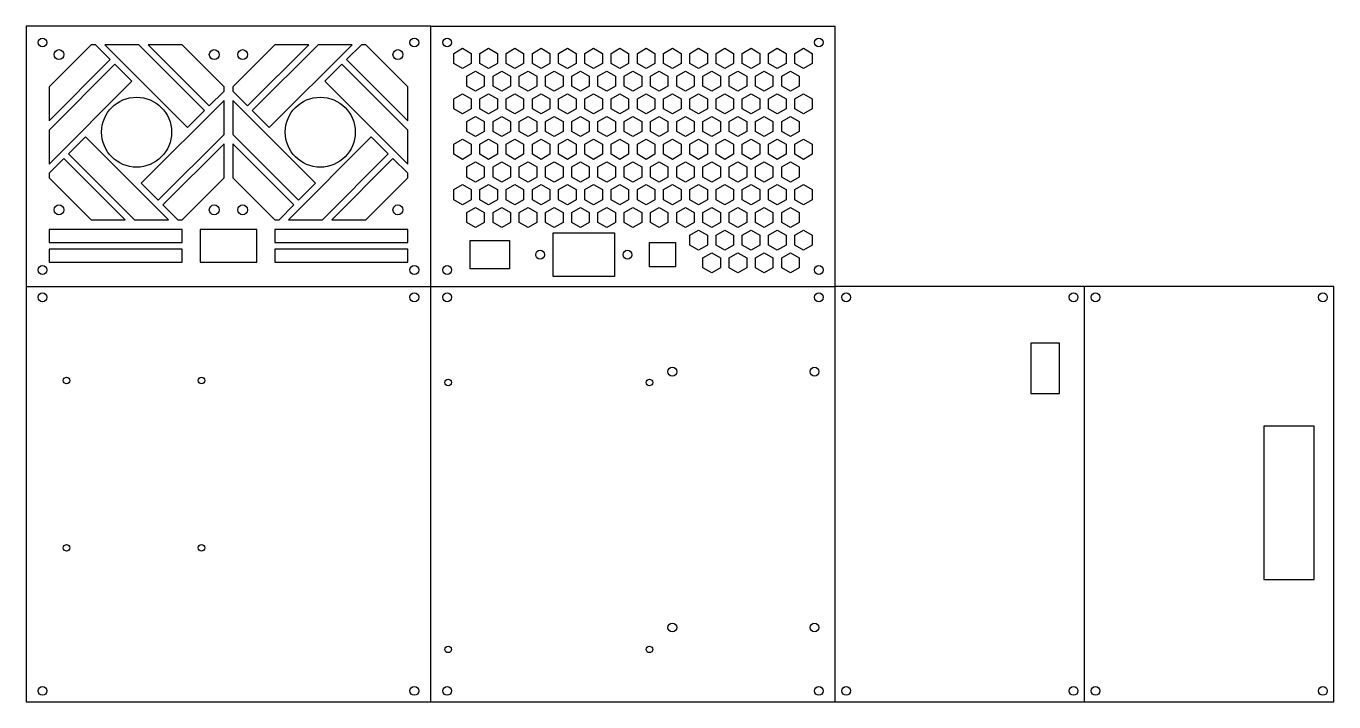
# Model space of a CAD drawing. Header units: millimetres. Extents: x 52 to 650, y 240 to 549.
import ezdxf

# ---------------------------------------------------------------- set-up
doc = ezdxf.new("R2010")
doc.units = ezdxf.units.MM

# ---------------------------------------------------------------- blocks, each defined once
blk = doc.blocks.new('Block5')
at = {"color": 1, "linetype": 'Continuous', "lineweight": 25}
for p, q in [((185, 0), (185, 190)), ((0, 0), (185, 0))]:
    blk.add_line(p, q, dxfattribs=at)
for centre, radius in [((7.5, 185), 2), ((177.5, 185), 2), ((110.5, 151), 2), ((175.5, 151), 2), ((8, 146), 1.5), ((100, 146), 1.5), ((110.5, 34), 2), ((175.5, 34), 2), ((8, 24), 1.5), ((100, 24), 1.5), ((7.5, 5), 2), ((177.5, 5), 2)]:
    blk.add_circle(centre, radius, dxfattribs=at)
blk = doc.blocks.new('Block4')
at = {"color": 1, "linetype": 'Continuous', "lineweight": 25}
for p, q in [((0, 190), (0, 0)), ((185, 0), (185, 190)), ((0, 0), (185, 0))]:
    blk.add_line(p, q, dxfattribs=at)
for centre, radius in [((7.5, 185), 2), ((177.5, 185), 2), ((18.5, 147), 1.5), ((80.2, 147), 1.5), ((18.5, 70.4), 1.5), ((80.2, 70.4), 1.5), ((7.5, 5), 2), ((177.5, 5), 2)]:
    blk.add_circle(centre, radius, dxfattribs=at)
blk = doc.blocks.new('Block3')
at = {"color": 1, "linetype": 'Continuous', "lineweight": 25}
for p, q in [((0, 119), (185, 119)), ((185, 0), (185, 119)), ((10.5, 106.57), (14.5, 108.88)), ((14.5, 108.88), (18.5, 106.57)), ((22.5, 106.57), (26.5, 108.88)), ((26.5, 108.88), (30.5, 106.57)), ((34.5, 106.57), (38.5, 108.88)), ((38.5, 108.88), (42.5, 106.57)), ((46.5, 106.57), (50.5, 108.88)), ((50.5, 108.88), (54.5, 106.57)), ((58.5, 106.57), (62.5, 108.88)), ((62.5, 108.88), (66.5, 106.57)), ((70.5, 106.57), (74.5, 108.88)), ((74.5, 108.88), (78.5, 106.57)), ((82.5, 106.57), (86.5, 108.88)), ((86.5, 108.88), (90.5, 106.57)), ((94.5, 106.57), (98.5, 108.88)), ((98.5, 108.88), (102.5, 106.57)), ((106.5, 106.57), (110.5, 108.88)), ((110.5, 108.88), (114.5, 106.57)), ((118.5, 106.57), (122.5, 108.88)), ((122.5, 108.88), (126.5, 106.57)), ((130.5, 106.57), (134.5, 108.88)), ((134.5, 108.88), (138.5, 106.57)), ((142.5, 106.57), (146.5, 108.88)), ((146.5, 108.88), (150.5, 106.57)), ((154.5, 106.57), (158.5, 108.88)), ((158.5, 108.88), (162.5, 106.57)), ((166.5, 106.57), (170.5, 108.88)), ((170.5, 108.88), (174.5, 106.57)), ((10.5, 101.95), (10.5, 106.57)), ((14.5, 99.64), (10.5, 101.95)), ((18.5, 101.95), (14.5, 99.64)), ((18.5, 106.57), (18.5, 101.95)), ((22.5, 101.95), (22.5, 106.57)), ((26.5, 99.64), (22.5, 101.95)), ((30.5, 101.95), (26.5, 99.64)), ((30.5, 106.57), (30.5, 101.95)), ((34.5, 101.95), (34.5, 106.57)), ((38.5, 99.64), (34.5, 101.95)), ((42.5, 101.95), (38.5, 99.64)), ((42.5, 106.57), (42.5, 101.95)), ((46.5, 101.95), (46.5, 106.57)), ((50.5, 99.64), (46.5, 101.95)), ((54.5, 101.95), (50.5, 99.64)), ((54.5, 106.57), (54.5, 101.95)), ((58.5, 101.95), (58.5, 106.57)), ((62.5, 99.64), (58.5, 101.95)), ((66.5, 101.95), (62.5, 99.64)), ((66.5, 106.57), (66.5, 101.95)), ((70.5, 101.95), (70.5, 106.57)), ((74.5, 99.64), (70.5, 101.95)), ((78.5, 101.95), (74.5, 99.64)), ((78.5, 106.57), (78.5, 101.95)), ((82.5, 101.95), (82.5, 106.57)), ((86.5, 99.64), (82.5, 101.95)), ((90.5, 101.95), (86.5, 99.64)), ((90.5, 106.57), (90.5, 101.95)), ((94.5, 101.95), (94.5, 106.57)), ((98.5, 99.64), (94.5, 101.95)), ((102.5, 101.95), (98.5, 99.64)), ((102.5, 106.57), (102.5, 101.95)), ((106.5, 101.95), (106.5, 106.57)), ((110.5, 99.64), (106.5, 101.95)), ((114.5, 101.95), (110.5, 99.64)), ((114.5, 106.57), (114.5, 101.95)), ((118.5, 101.95), (118.5, 106.57)), ((122.5, 99.64), (118.5, 101.95)), ((126.5, 101.95), (122.5, 99.64)), ((126.5, 106.57), (126.5, 101.95)), ((130.5, 101.95), (130.5, 106.57)), ((134.5, 99.64), (130.5, 101.95)), ((138.5, 101.95), (134.5, 99.64)), ((138.5, 106.57), (138.5, 101.95)), ((142.5, 101.95), (142.5, 106.57)), ((146.5, 99.64), (142.5, 101.95)), ((150.5, 101.95), (146.5, 99.64)), ((150.5, 106.57), (150.5, 101.95)), ((154.5, 101.95), (154.5, 106.57)), ((158.5, 99.64), (154.5, 101.95)), ((162.5, 101.95), (158.5, 99.64)), ((162.5, 106.57), (162.5, 101.95)), ((166.5, 101.95), (166.5, 106.57)), ((170.5, 99.64), (166.5, 101.95)), ((174.5, 101.95), (170.5, 99.64)), ((174.5, 106.57), (174.5, 101.95)), ((16.5, 96.17), (20.5, 98.48)), ((16.5, 91.55), (16.5, 96.17)), ((20.5, 98.48), (24.5, 96.17)), ((24.5, 96.17), (24.5, 91.55)), ((28.5, 96.17), (32.5, 98.48)), ((28.5, 91.55), (28.5, 96.17)), ((32.5, 98.48), (36.5, 96.17)), ((36.5, 96.17), (36.5, 91.55)), ((40.5, 96.17), (44.5, 98.48)), ((40.5, 91.55), (40.5, 96.17)), ((44.5, 98.48), (48.5, 96.17)), ((48.5, 96.17), (48.5, 91.55)), ((52.5, 96.17), (56.5, 98.48)), ((52.5, 91.55), (52.5, 96.17)), ((56.5, 98.48), (60.5, 96.17)), ((60.5, 96.17), (60.5, 91.55)), ((64.5, 96.17), (68.5, 98.48)), ((64.5, 91.55), (64.5, 96.17)), ((68.5, 98.48), (72.5, 96.17)), ((72.5, 96.17), (72.5, 91.55)), ((76.5, 96.17), (80.5, 98.48)), ((76.5, 91.55), (76.5, 96.17)), ((80.5, 98.48), (84.5, 96.17)), ((84.5, 96.17), (84.5, 91.55)), ((88.5, 96.17), (92.5, 98.48)), ((88.5, 91.55), (88.5, 96.17)), ((92.5, 98.48), (96.5, 96.17)), ((96.5, 96.17), (96.5, 91.55)), ((100.5, 96.17), (104.5, 98.48)), ((100.5, 91.55), (100.5, 96.17)), ((104.5, 98.48), (108.5, 96.17)), ((108.5, 96.17), (108.5, 91.55)), ((112.5, 96.17), (116.5, 98.48)), ((112.5, 91.55), (112.5, 96.17)), ((116.5, 98.48), (120.5, 96.17)), ((120.5, 96.17), (120.5, 91.55)), ((124.5, 96.17), (128.5, 98.48)), ((124.5, 91.55), (124.5, 96.17)), ((128.5, 98.48), (132.5, 96.17)), ((132.5, 96.17), (132.5, 91.55)), ((136.5, 96.17), (140.5, 98.48)), ((136.5, 91.55), (136.5, 96.17)), ((140.5, 98.48), (144.5, 96.17)), ((144.5, 96.17), (144.5, 91.55)), ((148.5, 96.17), (152.5, 98.48)), ((148.5, 91.55), (148.5, 96.17)), ((152.5, 98.48), (156.5, 96.17)), ((156.5, 96.17), (156.5, 91.55)), ((160.5, 96.17), (164.5, 98.48)), ((160.5, 91.55), (160.5, 96.17)), ((164.5, 98.48), (168.5, 96.17)), ((168.5, 96.17), (168.5, 91.55)), ((20.5, 89.25), (16.5, 91.55)), ((24.5, 91.55), (20.5, 89.25)), ((32.5, 89.25), (28.5, 91.55)), ((36.5, 91.55), (32.5, 89.25)), ((44.5, 89.25), (40.5, 91.55)), ((48.5, 91.55), (44.5, 89.25)), ((56.5, 89.25), (52.5, 91.55)), ((60.5, 91.55), (56.5, 89.25)), ((68.5, 89.25), (64.5, 91.55)), ((72.5, 91.55), (68.5, 89.25)), ((80.5, 89.25), (76.5, 91.55)), ((84.5, 91.55), (80.5, 89.25)), ((92.5, 89.25), (88.5, 91.55)), ((96.5, 91.55), (92.5, 89.25)), ((104.5, 89.25), (100.5, 91.55)), ((108.5, 91.55), (104.5, 89.25)), ((116.5, 89.25), (112.5, 91.55)), ((120.5, 91.55), (116.5, 89.25)), ((128.5, 89.25), (124.5, 91.55)), ((132.5, 91.55), (128.5, 89.25)), ((140.5, 89.25), (136.5, 91.55)), ((144.5, 91.55), (140.5, 89.25)), ((152.5, 89.25), (148.5, 91.55)), ((156.5, 91.55), (152.5, 89.25)), ((164.5, 89.25), (160.5, 91.55)), ((168.5, 91.55), (164.5, 89.25)), ((10.5, 85.79), (14.5, 88.1)), ((10.5, 81.17), (10.5, 85.79)), ((14.5, 88.1), (18.5, 85.79)), ((18.5, 85.79), (18.5, 81.17)), ((22.5, 85.79), (26.5, 88.1)), ((22.5, 81.17), (22.5, 85.79)), ((26.5, 88.1), (30.5, 85.79)), ((30.5, 85.79), (30.5, 81.17)), ((34.5, 85.79), (38.5, 88.1)), ((34.5, 81.17), (34.5, 85.79)), ((38.5, 88.1), (42.5, 85.79)), ((42.5, 85.79), (42.5, 81.17)), ((46.5, 85.79), (50.5, 88.1)), ((46.5, 81.17), (46.5, 85.79)), ((50.5, 88.1), (54.5, 85.79)), ((54.5, 85.79), (54.5, 81.17)), ((58.5, 85.79), (62.5, 88.1)), ((58.5, 81.17), (58.5, 85.79)), ((62.5, 88.1), (66.5, 85.79)), ((66.5, 85.79), (66.5, 81.17)), ((70.5, 85.79), (74.5, 88.1)), ((70.5, 81.17), (70.5, 85.79)), ((74.5, 88.1), (78.5, 85.79)), ((78.5, 85.79), (78.5, 81.17)), ((82.5, 85.79), (86.5, 88.1)), ((82.5, 81.17), (82.5, 85.79)), ((86.5, 88.1), (90.5, 85.79)), ((90.5, 85.79), (90.5, 81.17)), ((94.5, 85.79), (98.5, 88.1)), ((94.5, 81.17), (94.5, 85.79)), ((98.5, 88.1), (102.5, 85.79)), ((102.5, 85.79), (102.5, 81.17)), ((106.5, 85.79), (110.5, 88.1)), ((106.5, 81.17), (106.5, 85.79)), ((110.5, 88.1), (114.5, 85.79)), ((114.5, 85.79), (114.5, 81.17)), ((118.5, 85.79), (122.5, 88.1)), ((118.5, 81.17), (118.5, 85.79)), ((122.5, 88.1), (126.5, 85.79)), ((126.5, 85.79), (126.5, 81.17)), ((130.5, 85.79), (134.5, 88.1)), ((130.5, 81.17), (130.5, 85.79)), ((134.5, 88.1), (138.5, 85.79)), ((138.5, 85.79), (138.5, 81.17)), ((142.5, 85.79), (146.5, 88.1)), ((142.5, 81.17), (142.5, 85.79)), ((146.5, 88.1), (150.5, 85.79)), ((150.5, 85.79), (150.5, 81.17)), ((154.5, 85.79), (158.5, 88.1)), ((154.5, 81.17), (154.5, 85.79)), ((158.5, 88.1), (162.5, 85.79)), ((162.5, 85.79), (162.5, 81.17)), ((166.5, 85.79), (170.5, 88.1)), ((166.5, 81.17), (166.5, 85.79)), ((170.5, 88.1), (174.5, 85.79)), ((174.5, 85.79), (174.5, 81.17)), ((14.5, 78.86), (10.5, 81.17)), ((18.5, 81.17), (14.5, 78.86)), ((26.5, 78.86), (22.5, 81.17)), ((30.5, 81.17), (26.5, 78.86)), ((38.5, 78.86), (34.5, 81.17)), ((42.5, 81.17), (38.5, 78.86)), ((50.5, 78.86), (46.5, 81.17)), ((54.5, 81.17), (50.5, 78.86)), ((62.5, 78.86), (58.5, 81.17)), ((66.5, 81.17), (62.5, 78.86)), ((74.5, 78.86), (70.5, 81.17)), ((78.5, 81.17), (74.5, 78.86)), ((86.5, 78.86), (82.5, 81.17)), ((90.5, 81.17), (86.5, 78.86)), ((98.5, 78.86), (94.5, 81.17)), ((102.5, 81.17), (98.5, 78.86)), ((110.5, 78.86), (106.5, 81.17)), ((114.5, 81.17), (110.5, 78.86)), ((122.5, 78.86), (118.5, 81.17)), ((126.5, 81.17), (122.5, 78.86)), ((134.5, 78.86), (130.5, 81.17)), ((138.5, 81.17), (134.5, 78.86)), ((146.5, 78.86), (142.5, 81.17)), ((150.5, 81.17), (146.5, 78.86)), ((158.5, 78.86), (154.5, 81.17)), ((162.5, 81.17), (158.5, 78.86)), ((170.5, 78.86), (166.5, 81.17)), ((174.5, 81.17), (170.5, 78.86)), ((16.5, 75.39), (20.5, 77.7)), ((16.5, 70.77), (16.5, 75.39)), ((20.5, 77.7), (24.5, 75.39)), ((24.5, 75.39), (24.5, 70.77)), ((28.5, 75.39), (32.5, 77.7)), ((28.5, 70.77), (28.5, 75.39)), ((32.5, 77.7), (36.5, 75.39)), ((36.5, 75.39), (36.5, 70.77)), ((40.5, 75.39), (44.5, 77.7)), ((40.5, 70.77), (40.5, 75.39)), ((44.5, 77.7), (48.5, 75.39)), ((48.5, 75.39), (48.5, 70.77)), ((52.5, 75.39), (56.5, 77.7)), ((52.5, 70.77), (52.5, 75.39)), ((56.5, 77.7), (60.5, 75.39)), ((60.5, 75.39), (60.5, 70.77)), ((64.5, 75.39), (68.5, 77.7)), ((64.5, 70.77), (64.5, 75.39)), ((68.5, 77.7), (72.5, 75.39)), ((72.5, 75.39), (72.5, 70.77)), ((76.5, 75.39), (80.5, 77.7)), ((76.5, 70.77), (76.5, 75.39)), ((80.5, 77.7), (84.5, 75.39)), ((84.5, 75.39), (84.5, 70.77)), ((88.5, 75.39), (92.5, 77.7)), ((88.5, 70.77), (88.5, 75.39)), ((92.5, 77.7), (96.5, 75.39)), ((96.5, 75.39), (96.5, 70.77)), ((100.5, 75.39), (104.5, 77.7)), ((100.5, 70.77), (100.5, 75.39)), ((104.5, 77.7), (108.5, 75.39)), ((108.5, 75.39), (108.5, 70.77)), ((112.5, 75.39), (116.5, 77.7)), ((112.5, 70.77), (112.5, 75.39)), ((116.5, 77.7), (120.5, 75.39)), ((120.5, 75.39), (120.5, 70.77)), ((124.5, 75.39), (128.5, 77.7)), ((124.5, 70.77), (124.5, 75.39)), ((128.5, 77.7), (132.5, 75.39)), ((132.5, 75.39), (132.5, 70.77)), ((136.5, 75.39), (140.5, 77.7)), ((136.5, 70.77), (136.5, 75.39)), ((140.5, 77.7), (144.5, 75.39)), ((144.5, 75.39), (144.5, 70.77)), ((148.5, 75.39), (152.5, 77.7)), ((148.5, 70.77), (148.5, 75.39)), ((152.5, 77.7), (156.5, 75.39)), ((156.5, 75.39), (156.5, 70.77)), ((160.5, 75.39), (164.5, 77.7)), ((160.5, 70.77), (160.5, 75.39)), ((164.5, 77.7), (168.5, 75.39)), ((168.5, 75.39), (168.5, 70.77)), ((10.5, 65.01), (14.5, 67.32)), ((14.5, 67.32), (18.5, 65.01)), ((20.5, 68.47), (16.5, 70.77)), ((24.5, 70.77), (20.5, 68.47)), ((22.5, 65.01), (26.5, 67.32)), ((26.5, 67.32), (30.5, 65.01)), ((32.5, 68.47), (28.5, 70.77)), ((36.5, 70.77), (32.5, 68.47)), ((34.5, 65.01), (38.5, 67.32)), ((38.5, 67.32), (42.5, 65.01)), ((44.5, 68.47), (40.5, 70.77)), ((48.5, 70.77), (44.5, 68.47)), ((46.5, 65.01), (50.5, 67.32)), ((50.5, 67.32), (54.5, 65.01)), ((56.5, 68.47), (52.5, 70.77)), ((60.5, 70.77), (56.5, 68.47)), ((58.5, 65.01), (62.5, 67.32)), ((62.5, 67.32), (66.5, 65.01)), ((68.5, 68.47), (64.5, 70.77)), ((72.5, 70.77), (68.5, 68.47)), ((70.5, 65.01), (74.5, 67.32)), ((74.5, 67.32), (78.5, 65.01)), ((80.5, 68.47), (76.5, 70.77)), ((84.5, 70.77), (80.5, 68.47)), ((82.5, 65.01), (86.5, 67.32)), ((86.5, 67.32), (90.5, 65.01)), ((92.5, 68.47), (88.5, 70.77)), ((96.5, 70.77), (92.5, 68.47)), ((94.5, 65.01), (98.5, 67.32)), ((98.5, 67.32), (102.5, 65.01)), ((104.5, 68.47), (100.5, 70.77)), ((108.5, 70.77), (104.5, 68.47)), ((106.5, 65.01), (110.5, 67.32)), ((110.5, 67.32), (114.5, 65.01)), ((116.5, 68.47), (112.5, 70.77)), ((120.5, 70.77), (116.5, 68.47)), ((118.5, 65.01), (122.5, 67.32)), ((122.5, 67.32), (126.5, 65.01)), ((128.5, 68.47), (124.5, 70.77)), ((132.5, 70.77), (128.5, 68.47)), ((130.5, 65.01), (134.5, 67.32)), ((134.5, 67.32), (138.5, 65.01)), ((140.5, 68.47), (136.5, 70.77)), ((144.5, 70.77), (140.5, 68.47)), ((142.5, 65.01), (146.5, 67.32)), ((146.5, 67.32), (150.5, 65.01)), ((152.5, 68.47), (148.5, 70.77)), ((156.5, 70.77), (152.5, 68.47)), ((154.5, 65.01), (158.5, 67.32)), ((158.5, 67.32), (162.5, 65.01)), ((164.5, 68.47), (160.5, 70.77)), ((168.5, 70.77), (164.5, 68.47)), ((166.5, 65.01), (170.5, 67.32)), ((170.5, 67.32), (174.5, 65.01)), ((10.5, 60.39), (10.5, 65.01)), ((14.5, 58.08), (10.5, 60.39)), ((18.5, 60.39), (14.5, 58.08)), ((18.5, 65.01), (18.5, 60.39)), ((22.5, 60.39), (22.5, 65.01)), ((26.5, 58.08), (22.5, 60.39)), ((30.5, 60.39), (26.5, 58.08)), ((30.5, 65.01), (30.5, 60.39)), ((34.5, 60.39), (34.5, 65.01)), ((38.5, 58.08), (34.5, 60.39)), ((42.5, 60.39), (38.5, 58.08)), ((42.5, 65.01), (42.5, 60.39)), ((46.5, 60.39), (46.5, 65.01)), ((50.5, 58.08), (46.5, 60.39)), ((54.5, 60.39), (50.5, 58.08)), ((54.5, 65.01), (54.5, 60.39)), ((58.5, 60.39), (58.5, 65.01)), ((62.5, 58.08), (58.5, 60.39)), ((66.5, 60.39), (62.5, 58.08)), ((66.5, 65.01), (66.5, 60.39)), ((70.5, 60.39), (70.5, 65.01)), ((74.5, 58.08), (70.5, 60.39)), ((78.5, 60.39), (74.5, 58.08)), ((78.5, 65.01), (78.5, 60.39)), ((82.5, 60.39), (82.5, 65.01)), ((86.5, 58.08), (82.5, 60.39)), ((90.5, 60.39), (86.5, 58.08)), ((90.5, 65.01), (90.5, 60.39)), ((94.5, 60.39), (94.5, 65.01)), ((98.5, 58.08), (94.5, 60.39)), ((102.5, 60.39), (98.5, 58.08)), ((102.5, 65.01), (102.5, 60.39)), ((106.5, 60.39), (106.5, 65.01)), ((110.5, 58.08), (106.5, 60.39)), ((114.5, 60.39), (110.5, 58.08)), ((114.5, 65.01), (114.5, 60.39)), ((118.5, 60.39), (118.5, 65.01)), ((122.5, 58.08), (118.5, 60.39)), ((126.5, 60.39), (122.5, 58.08)), ((126.5, 65.01), (126.5, 60.39)), ((130.5, 60.39), (130.5, 65.01)), ((134.5, 58.08), (130.5, 60.39)), ((138.5, 60.39), (134.5, 58.08)), ((138.5, 65.01), (138.5, 60.39)), ((142.5, 60.39), (142.5, 65.01)), ((146.5, 58.08), (142.5, 60.39)), ((150.5, 60.39), (146.5, 58.08)), ((150.5, 65.01), (150.5, 60.39)), ((154.5, 60.39), (154.5, 65.01)), ((158.5, 58.08), (154.5, 60.39)), ((162.5, 60.39), (158.5, 58.08)), ((162.5, 65.01), (162.5, 60.39)), ((166.5, 60.39), (166.5, 65.01)), ((170.5, 58.08), (166.5, 60.39)), ((174.5, 60.39), (170.5, 58.08)), ((174.5, 65.01), (174.5, 60.39)), ((16.5, 54.61), (20.5, 56.92)), ((16.5, 49.99), (16.5, 54.61)), ((20.5, 56.92), (24.5, 54.61)), ((24.5, 54.61), (24.5, 49.99)), ((28.5, 54.61), (32.5, 56.92)), ((28.5, 49.99), (28.5, 54.61)), ((32.5, 56.92), (36.5, 54.61)), ((36.5, 54.61), (36.5, 49.99)), ((40.5, 54.61), (44.5, 56.92)), ((40.5, 49.99), (40.5, 54.61)), ((44.5, 56.92), (48.5, 54.61)), ((48.5, 54.61), (48.5, 49.99)), ((52.5, 54.61), (56.5, 56.92)), ((52.5, 49.99), (52.5, 54.61)), ((56.5, 56.92), (60.5, 54.61)), ((60.5, 54.61), (60.5, 49.99)), ((64.5, 54.61), (68.5, 56.92)), ((64.5, 49.99), (64.5, 54.61)), ((68.5, 56.92), (72.5, 54.61)), ((72.5, 54.61), (72.5, 49.99)), ((76.5, 54.61), (80.5, 56.92)), ((76.5, 49.99), (76.5, 54.61)), ((80.5, 56.92), (84.5, 54.61)), ((84.5, 54.61), (84.5, 49.99)), ((88.5, 54.61), (92.5, 56.92)), ((88.5, 49.99), (88.5, 54.61)), ((92.5, 56.92), (96.5, 54.61)), ((96.5, 54.61), (96.5, 49.99)), ((100.5, 54.61), (104.5, 56.92)), ((100.5, 49.99), (100.5, 54.61)), ((104.5, 56.92), (108.5, 54.61)), ((108.5, 54.61), (108.5, 49.99)), ((112.5, 54.61), (116.5, 56.92)), ((112.5, 49.99), (112.5, 54.61)), ((116.5, 56.92), (120.5, 54.61)), ((120.5, 54.61), (120.5, 49.99)), ((124.5, 54.61), (128.5, 56.92)), ((124.5, 49.99), (124.5, 54.61)), ((128.5, 56.92), (132.5, 54.61)), ((132.5, 54.61), (132.5, 49.99)), ((136.5, 54.61), (140.5, 56.92)), ((136.5, 49.99), (136.5, 54.61)), ((140.5, 56.92), (144.5, 54.61)), ((144.5, 54.61), (144.5, 49.99)), ((148.5, 54.61), (152.5, 56.92)), ((148.5, 49.99), (148.5, 54.61)), ((152.5, 56.92), (156.5, 54.61)), ((156.5, 54.61), (156.5, 49.99)), ((160.5, 54.61), (164.5, 56.92)), ((160.5, 49.99), (160.5, 54.61)), ((164.5, 56.92), (168.5, 54.61)), ((168.5, 54.61), (168.5, 49.99)), ((20.5, 47.69), (16.5, 49.99)), ((24.5, 49.99), (20.5, 47.69)), ((32.5, 47.69), (28.5, 49.99)), ((36.5, 49.99), (32.5, 47.69)), ((44.5, 47.69), (40.5, 49.99)), ((48.5, 49.99), (44.5, 47.69)), ((56.5, 47.69), (52.5, 49.99)), ((60.5, 49.99), (56.5, 47.69)), ((68.5, 47.69), (64.5, 49.99)), ((72.5, 49.99), (68.5, 47.69)), ((80.5, 47.69), (76.5, 49.99)), ((84.5, 49.99), (80.5, 47.69)), ((92.5, 47.69), (88.5, 49.99)), ((96.5, 49.99), (92.5, 47.69)), ((104.5, 47.69), (100.5, 49.99)), ((108.5, 49.99), (104.5, 47.69)), ((116.5, 47.69), (112.5, 49.99)), ((120.5, 49.99), (116.5, 47.69)), ((128.5, 47.69), (124.5, 49.99)), ((132.5, 49.99), (128.5, 47.69)), ((140.5, 47.69), (136.5, 49.99)), ((144.5, 49.99), (140.5, 47.69)), ((152.5, 47.69), (148.5, 49.99)), ((156.5, 49.99), (152.5, 47.69)), ((164.5, 47.69), (160.5, 49.99)), ((168.5, 49.99), (164.5, 47.69)), ((10.5, 44.23), (14.5, 46.54)), ((10.5, 39.61), (10.5, 44.23)), ((14.5, 46.54), (18.5, 44.23)), ((18.5, 44.23), (18.5, 39.61)), ((22.5, 44.23), (26.5, 46.54)), ((22.5, 39.61), (22.5, 44.23)), ((26.5, 46.54), (30.5, 44.23)), ((30.5, 44.23), (30.5, 39.61)), ((34.5, 44.23), (38.5, 46.54)), ((34.5, 39.61), (34.5, 44.23)), ((38.5, 46.54), (42.5, 44.23)), ((42.5, 44.23), (42.5, 39.61)), ((46.5, 44.23), (50.5, 46.54)), ((46.5, 39.61), (46.5, 44.23)), ((50.5, 46.54), (54.5, 44.23)), ((54.5, 44.23), (54.5, 39.61)), ((58.5, 44.23), (62.5, 46.54)), ((58.5, 39.61), (58.5, 44.23)), ((62.5, 46.54), (66.5, 44.23)), ((66.5, 44.23), (66.5, 39.61)), ((70.5, 44.23), (74.5, 46.54)), ((70.5, 39.61), (70.5, 44.23)), ((74.5, 46.54), (78.5, 44.23)), ((78.5, 44.23), (78.5, 39.61)), ((82.5, 44.23), (86.5, 46.54)), ((82.5, 39.61), (82.5, 44.23)), ((86.5, 46.54), (90.5, 44.23)), ((90.5, 44.23), (90.5, 39.61)), ((94.5, 44.23), (98.5, 46.54)), ((94.5, 39.61), (94.5, 44.23)), ((98.5, 46.54), (102.5, 44.23)), ((102.5, 44.23), (102.5, 39.61)), ((106.5, 44.23), (110.5, 46.54)), ((106.5, 39.61), (106.5, 44.23)), ((110.5, 46.54), (114.5, 44.23)), ((114.5, 44.23), (114.5, 39.61)), ((118.5, 44.23), (122.5, 46.54)), ((118.5, 39.61), (118.5, 44.23)), ((122.5, 46.54), (126.5, 44.23)), ((126.5, 44.23), (126.5, 39.61)), ((130.5, 44.23), (134.5, 46.54)), ((130.5, 39.61), (130.5, 44.23)), ((134.5, 46.54), (138.5, 44.23)), ((138.5, 44.23), (138.5, 39.61)), ((142.5, 44.23), (146.5, 46.54)), ((142.5, 39.61), (142.5, 44.23)), ((146.5, 46.54), (150.5, 44.23)), ((150.5, 44.23), (150.5, 39.61)), ((154.5, 44.23), (158.5, 46.54)), ((154.5, 39.61), (154.5, 44.23)), ((158.5, 46.54), (162.5, 44.23)), ((162.5, 44.23), (162.5, 39.61)), ((166.5, 44.23), (170.5, 46.54)), ((166.5, 39.61), (166.5, 44.23)), ((170.5, 46.54), (174.5, 44.23)), ((174.5, 44.23), (174.5, 39.61)), ((14.5, 37.3), (10.5, 39.61)), ((18.5, 39.61), (14.5, 37.3)), ((16.5, 33.83), (20.5, 36.14)), ((20.5, 36.14), (24.5, 33.83)), ((26.5, 37.3), (22.5, 39.61)), ((30.5, 39.61), (26.5, 37.3)), ((28.5, 33.83), (32.5, 36.14)), ((32.5, 36.14), (36.5, 33.83)), ((38.5, 37.3), (34.5, 39.61)), ((42.5, 39.61), (38.5, 37.3)), ((40.5, 33.83), (44.5, 36.14)), ((44.5, 36.14), (48.5, 33.83)), ((50.5, 37.3), (46.5, 39.61)), ((54.5, 39.61), (50.5, 37.3)), ((52.5, 33.83), (56.5, 36.14)), ((56.5, 36.14), (60.5, 33.83)), ((62.5, 37.3), (58.5, 39.61)), ((66.5, 39.61), (62.5, 37.3)), ((64.5, 33.83), (68.5, 36.14)), ((68.5, 36.14), (72.5, 33.83)), ((74.5, 37.3), (70.5, 39.61)), ((78.5, 39.61), (74.5, 37.3)), ((76.5, 33.83), (80.5, 36.14)), ((80.5, 36.14), (84.5, 33.83)), ((86.5, 37.3), (82.5, 39.61)), ((90.5, 39.61), (86.5, 37.3)), ((88.5, 33.83), (92.5, 36.14)), ((92.5, 36.14), (96.5, 33.83)), ((98.5, 37.3), (94.5, 39.61)), ((102.5, 39.61), (98.5, 37.3)), ((100.5, 33.83), (104.5, 36.14)), ((104.5, 36.14), (108.5, 33.83)), ((110.5, 37.3), (106.5, 39.61)), ((114.5, 39.61), (110.5, 37.3)), ((112.5, 33.83), (116.5, 36.14)), ((116.5, 36.14), (120.5, 33.83)), ((122.5, 37.3), (118.5, 39.61)), ((126.5, 39.61), (122.5, 37.3)), ((124.5, 33.83), (128.5, 36.14)), ((128.5, 36.14), (132.5, 33.83)), ((134.5, 37.3), (130.5, 39.61)), ((138.5, 39.61), (134.5, 37.3)), ((136.5, 33.83), (140.5, 36.14)), ((140.5, 36.14), (144.5, 33.83)), ((146.5, 37.3), (142.5, 39.61)), ((150.5, 39.61), (146.5, 37.3)), ((148.5, 33.83), (152.5, 36.14)), ((152.5, 36.14), (156.5, 33.83)), ((158.5, 37.3), (154.5, 39.61)), ((162.5, 39.61), (158.5, 37.3)), ((160.5, 33.83), (164.5, 36.14)), ((164.5, 36.14), (168.5, 33.83)), ((170.5, 37.3), (166.5, 39.61)), ((174.5, 39.61), (170.5, 37.3)), ((16.5, 29.21), (16.5, 33.83)), ((24.5, 33.83), (24.5, 29.21)), ((28.5, 29.21), (28.5, 33.83)), ((36.5, 33.83), (36.5, 29.21)), ((40.5, 29.21), (40.5, 33.83)), ((48.5, 33.83), (48.5, 29.21)), ((52.5, 29.21), (52.5, 33.83)), ((60.5, 33.83), (60.5, 29.21)), ((64.5, 29.21), (64.5, 33.83)), ((72.5, 33.83), (72.5, 29.21)), ((76.5, 29.21), (76.5, 33.83)), ((84.5, 33.83), (84.5, 29.21)), ((88.5, 29.21), (88.5, 33.83)), ((96.5, 33.83), (96.5, 29.21)), ((100.5, 29.21), (100.5, 33.83)), ((108.5, 33.83), (108.5, 29.21)), ((112.5, 29.21), (112.5, 33.83)), ((120.5, 33.83), (120.5, 29.21)), ((124.5, 29.21), (124.5, 33.83)), ((132.5, 33.83), (132.5, 29.21)), ((136.5, 29.21), (136.5, 33.83)), ((144.5, 33.83), (144.5, 29.21)), ((148.5, 29.21), (148.5, 33.83)), ((156.5, 33.83), (156.5, 29.21)), ((160.5, 29.21), (160.5, 33.83)), ((168.5, 33.83), (168.5, 29.21)), ((20.5, 26.91), (16.5, 29.21)), ((24.5, 29.21), (20.5, 26.91)), ((32.5, 26.91), (28.5, 29.21)), ((36.5, 29.21), (32.5, 26.91)), ((44.5, 26.91), (40.5, 29.21)), ((48.5, 29.21), (44.5, 26.91)), ((56.5, 26.91), (52.5, 29.21)), ((56, 4.5), (56, 24.5)), ((56, 24.5), (84, 24.5)), ((60.5, 29.21), (56.5, 26.91)), ((68.5, 26.91), (64.5, 29.21)), ((72.5, 29.21), (68.5, 26.91)), ((80.5, 26.91), (76.5, 29.21)), ((84.5, 29.21), (80.5, 26.91)), ((84, 24.5), (84, 4.5)), ((92.5, 26.91), (88.5, 29.21)), ((96.5, 29.21), (92.5, 26.91)), ((104.5, 26.91), (100.5, 29.21)), ((108.5, 29.21), (104.5, 26.91)), ((116.5, 26.91), (112.5, 29.21)), ((120.5, 29.21), (116.5, 26.91)), ((118.5, 23.45), (122.5, 25.75)), ((122.5, 25.75), (126.5, 23.45)), ((128.5, 26.91), (124.5, 29.21)), ((132.5, 29.21), (128.5, 26.91)), ((130.5, 23.45), (134.5, 25.75)), ((134.5, 25.75), (138.5, 23.45)), ((140.5, 26.91), (136.5, 29.21)), ((144.5, 29.21), (140.5, 26.91)), ((142.5, 23.45), (146.5, 25.75)), ((146.5, 25.75), (150.5, 23.45)), ((152.5, 26.91), (148.5, 29.21)), ((156.5, 29.21), (152.5, 26.91)), ((154.5, 23.45), (158.5, 25.75)), ((158.5, 25.75), (162.5, 23.45)), ((164.5, 26.91), (160.5, 29.21)), ((168.5, 29.21), (164.5, 26.91)), ((166.5, 23.45), (170.5, 25.75)), ((170.5, 25.75), (174.5, 23.45)), ((18, 8), (18, 21)), ((18, 21), (36, 21)), ((36, 21), (36, 8)), ((100, 20), (112, 20)), ((100, 9), (100, 20)), ((112, 20), (112, 9)), ((118.5, 18.83), (118.5, 23.45)), ((122.5, 16.52), (118.5, 18.83)), ((126.5, 18.83), (122.5, 16.52)), ((126.5, 23.45), (126.5, 18.83)), ((130.5, 18.83), (130.5, 23.45)), ((134.5, 16.52), (130.5, 18.83)), ((138.5, 18.83), (134.5, 16.52)), ((138.5, 23.45), (138.5, 18.83)), ((142.5, 18.83), (142.5, 23.45)), ((146.5, 16.52), (142.5, 18.83)), ((150.5, 18.83), (146.5, 16.52)), ((150.5, 23.45), (150.5, 18.83)), ((154.5, 18.83), (154.5, 23.45)), ((158.5, 16.52), (154.5, 18.83)), ((162.5, 18.83), (158.5, 16.52)), ((162.5, 23.45), (162.5, 18.83)), ((166.5, 18.83), (166.5, 23.45)), ((170.5, 16.52), (166.5, 18.83)), ((174.5, 18.83), (170.5, 16.52)), ((174.5, 23.45), (174.5, 18.83)), ((124.5, 13.05), (128.5, 15.36)), ((124.5, 8.43), (124.5, 13.05)), ((128.5, 15.36), (132.5, 13.05)), ((132.5, 13.05), (132.5, 8.43)), ((136.5, 13.05), (140.5, 15.36)), ((136.5, 8.43), (136.5, 13.05)), ((140.5, 15.36), (144.5, 13.05)), ((144.5, 13.05), (144.5, 8.43)), ((148.5, 13.05), (152.5, 15.36)), ((148.5, 8.43), (148.5, 13.05)), ((152.5, 15.36), (156.5, 13.05)), ((156.5, 13.05), (156.5, 8.43)), ((160.5, 13.05), (164.5, 15.36)), ((160.5, 8.43), (160.5, 13.05)), ((164.5, 15.36), (168.5, 13.05)), ((168.5, 13.05), (168.5, 8.43)), ((36, 8), (18, 8)), ((112, 9), (100, 9)), ((128.5, 6.13), (124.5, 8.43)), ((132.5, 8.43), (128.5, 6.13)), ((140.5, 6.13), (136.5, 8.43)), ((144.5, 8.43), (140.5, 6.13)), ((152.5, 6.13), (148.5, 8.43)), ((156.5, 8.43), (152.5, 6.13)), ((164.5, 6.13), (160.5, 8.43)), ((168.5, 8.43), (164.5, 6.13)), ((0, 0), (185, 0)), ((84, 4.5), (56, 4.5))]:
    blk.add_line(p, q, dxfattribs=at)
for centre in [(7.5, 111.5), (177.5, 111.5), (50, 14.5), (90, 14.5), (7.5, 7.5), (177.5, 7.5)]:
    blk.add_circle(centre, 2, dxfattribs=at)
blk = doc.blocks.new('Block7')
at = {"color": 1, "linetype": 'Continuous', "lineweight": 25}
for p, q in [((114, 190), (0, 190)), ((114, 0), (114, 190)), ((105, 126), (82, 126)), ((82, 126), (82, 56)), ((105, 56), (105, 126)), ((82, 56), (105, 56)), ((0, 0), (114, 0))]:
    blk.add_line(p, q, dxfattribs=at)
for centre in [(5, 185), (109, 185), (5, 5), (109, 5)]:
    blk.add_circle(centre, 2, dxfattribs=at)
blk = doc.blocks.new('Block2')
at = {"color": 1, "linetype": 'Continuous', "lineweight": 25}
for p, q in [((185, 119), (0, 119)), ((0, 119), (0, 0)), ((185, 0), (185, 119)), ((29.69, 110.5), (10.5, 91.31)), ((31.71, 110.5), (29.69, 110.5)), ((38.48, 103.73), (31.71, 110.5)), ((51.51, 110.5), (35.96, 110.5)), ((35.96, 110.5), (73.83, 72.62)), ((81.61, 80.4), (51.51, 110.5)), ((71.31, 110.5), (55.75, 110.5)), ((55.75, 110.5), (83.73, 82.52)), ((90.5, 91.31), (71.31, 110.5)), ((113.69, 110.5), (94.5, 91.31)), ((101.27, 82.52), (129.25, 110.5)), ((133.49, 110.5), (103.39, 80.4)), ((111.17, 72.62), (149.04, 110.5)), ((129.25, 110.5), (113.69, 110.5)), ((149.04, 110.5), (133.49, 110.5)), ((153.29, 110.5), (146.52, 103.73)), ((155.31, 110.5), (153.29, 110.5)), ((174.5, 91.31), (155.31, 110.5)), ((10.5, 75.75), (38.48, 103.73)), ((146.52, 103.73), (174.5, 75.75)), ((40.6, 101.61), (10.5, 71.51)), ((48.38, 93.83), (40.6, 101.61)), ((144.4, 101.61), (136.62, 93.83)), ((174.5, 71.51), (144.4, 101.61)), ((10.5, 55.96), (48.38, 93.83)), ((10.5, 91.31), (10.5, 75.75)), ((90.5, 89.29), (90.5, 91.31)), ((94.5, 91.31), (94.5, 89.29)), ((136.62, 93.83), (174.5, 55.96)), ((174.5, 75.75), (174.5, 91.31)), ((90.5, 85.04), (52.62, 47.17)), ((83.73, 82.52), (90.5, 89.29)), ((90.5, 69.49), (90.5, 85.04)), ((94.5, 89.29), (101.27, 82.52)), ((94.5, 85.04), (94.5, 69.49)), ((132.38, 47.17), (94.5, 85.04)), ((73.83, 72.62), (81.61, 80.4)), ((103.39, 80.4), (111.17, 72.62)), ((10.5, 71.51), (10.5, 55.96)), ((27.17, 68.38), (19.39, 60.6)), ((65.04, 30.5), (27.17, 68.38)), ((60.4, 39.39), (90.5, 69.49)), ((94.5, 69.49), (124.6, 39.39)), ((157.83, 68.38), (119.96, 30.5)), ((165.61, 60.6), (157.83, 68.38)), ((174.5, 55.96), (174.5, 71.51)), ((19.39, 60.6), (49.49, 30.5)), ((90.5, 65.25), (62.52, 37.27)), ((90.5, 49.69), (90.5, 65.25)), ((122.48, 37.27), (94.5, 65.25)), ((94.5, 65.25), (94.5, 49.69)), ((135.51, 30.5), (165.61, 60.6)), ((17.27, 58.48), (10.5, 51.71)), ((45.25, 30.5), (17.27, 58.48)), ((167.73, 58.48), (139.75, 30.5)), ((174.5, 51.71), (167.73, 58.48)), ((10.5, 51.71), (10.5, 49.69)), ((10.5, 49.69), (29.69, 30.5)), ((71.31, 30.5), (90.5, 49.69)), ((94.5, 49.69), (113.69, 30.5)), ((155.31, 30.5), (174.5, 49.69)), ((174.5, 49.69), (174.5, 51.71)), ((52.62, 47.17), (60.4, 39.39)), ((124.6, 39.39), (132.38, 47.17)), ((62.52, 37.27), (69.29, 30.5)), ((115.71, 30.5), (122.48, 37.27)), ((29.69, 30.5), (45.25, 30.5)), ((49.49, 30.5), (65.04, 30.5)), ((69.29, 30.5), (71.31, 30.5)), ((113.69, 30.5), (115.71, 30.5)), ((119.96, 30.5), (135.51, 30.5)), ((139.75, 30.5), (155.31, 30.5)), ((71.31, 26), (10.5, 26)), ((10.5, 26), (10.5, 20)), ((71.31, 20), (71.31, 26)), ((79.5, 26), (79.5, 11)), ((105.5, 26), (79.5, 26)), ((105.5, 11), (105.5, 26)), ((174.5, 26), (113.69, 26)), ((113.69, 26), (113.69, 20)), ((174.5, 20), (174.5, 26)), ((10.5, 20), (71.31, 20)), ((113.69, 20), (174.5, 20)), ((71.31, 17), (10.5, 17)), ((10.5, 17), (10.5, 11)), ((71.31, 11), (71.31, 17)), ((174.5, 17), (113.69, 17)), ((113.69, 17), (113.69, 11)), ((174.5, 11), (174.5, 17)), ((10.5, 11), (71.31, 11)), ((79.5, 11), (105.5, 11)), ((113.69, 11), (174.5, 11)), ((0, 0), (185, 0))]:
    blk.add_line(p, q, dxfattribs=at)
for centre, radius in [((7.5, 111.5), 2), ((15, 106), 2.25), ((86, 106), 2.25), ((99, 106), 2.25), ((170, 106), 2.25), ((177.5, 111.5), 2), ((50.5, 70.5), 16), ((134.5, 70.5), 16), ((15, 35), 2.25), ((86, 35), 2.25), ((99, 35), 2.25), ((170, 35), 2.25), ((7.5, 7.5), 2), ((177.5, 7.5), 2)]:
    blk.add_circle(centre, radius, dxfattribs=at)
blk = doc.blocks.new('Block6')
at = {"color": 1, "linetype": 'Continuous', "lineweight": 25}
for p, q in [((114, 190), (0, 190)), ((114, 0), (114, 190)), ((102.5, 164), (89.5, 164)), ((89.5, 164), (89.5, 141)), ((102.5, 141), (102.5, 164)), ((89.5, 141), (102.5, 141)), ((0, 0), (114, 0))]:
    blk.add_line(p, q, dxfattribs=at)
for centre in [(5, 185), (109, 185), (5, 5), (109, 5)]:
    blk.add_circle(centre, 2, dxfattribs=at)
blk = doc.blocks.new('Block8')
at = {"color": 7, "linetype": 'Continuous'}
for name, p in [('Block2', (0, 190)), ('Block3', (185, 190)), ('Block4', (0, 0)), ('Block5', (185, 0)), ('Block6', (370, 0)), ('Block7', (484, 0))]:
    blk.add_blockref(name, p, dxfattribs=at)

msp = doc.modelspace()

# ---------------------------------------------------------------- block references
at = {"color": 7, "linetype": 'Continuous'}
msp.add_blockref('Block8', (51.66, 240.41), dxfattribs=at)

doc.saveas('drawing.dxf')
